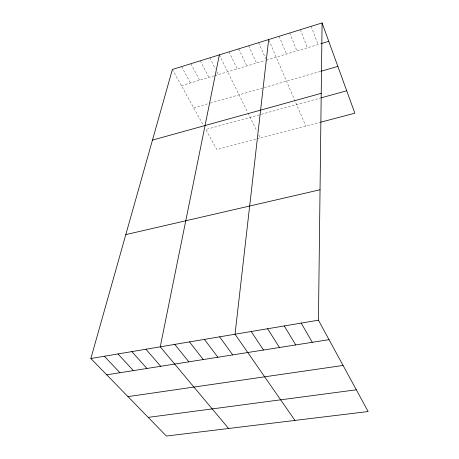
<?xml version="1.0" encoding="UTF-8"?>
<svg xmlns="http://www.w3.org/2000/svg" width="459" height="459" viewBox="0 0 459 459"><rect width="100%" height="100%" fill="white"/><g stroke="black" fill="none" stroke-linecap="round" stroke-linejoin="round"><path stroke-width="0.34" stroke-dasharray="2.29 1.72" d="M181.403 85.695L214.244 75.81M214.91 75.609L265.009 60.531M266.318 60.135L320.721 43.766M193.715 107.876L209.677 103.286M210.32 103.097L320.262 71.466M259.26 114.842L205.752 129.553L216.849 149.531L256.271 139.152M261.234 114.297L320.359 98.042M256.954 138.974L319.98 122.381M172.389 69.47L203.125 124.819M181.603 66.607L190.485 82.959M190.904 63.715L199.654 80.199M200.296 60.795L208.902 77.416M209.78 57.851L215.426 69.016M216.992 72.12L218.249 74.605M219.356 54.873L247.722 112.432M248.021 113.052L257.011 131.285M258.836 134.992L260.356 138.079M229.024 51.867L237.2 68.902M238.783 48.838L246.81 66.01M248.64 45.774L256.518 63.084M258.601 42.676L265.75 58.844M268.934 40.203L305.82 126.105M279.118 36.301L286.514 54.059M289.692 33.014L296.916 50.926M300.375 29.697L307.421 47.765M311.173 26.341L318.035 44.569"/><path stroke-width="0.69" d="M318.443 320.193L322.086 22.95L172.389 69.47L90.853 358.513L166.387 436.05L368.147 411.528L318.443 320.193L90.853 358.513M268.653 39.554L235.037 334.232L294.971 420.421M219.356 54.873L160.243 346.826L228.605 428.488M321.392 43.565L328.764 41.344M320.91 71.283L337.864 66.4M152.463 140.098L321.22 93.338M321.025 97.859L346.717 90.796M320.629 122.209L354.853 113.195L322.086 22.95M125.8 234.618L320.043 189.768M106.74 374.825L329.04 339.654M127.975 396.622L343.08 365.456M148.194 417.374L356.327 389.8M104.325 356.241L119.948 372.737M117.997 353.941L133.339 370.614M131.871 351.605L146.92 368.468M145.951 349.236L160.702 366.288M174.753 344.382L188.867 361.83M189.481 341.903L203.262 359.552M204.433 339.385L217.87 357.245M219.62 336.831L232.702 354.899M251.182 331.518L263.5 350.022M267.586 328.753L279.497 347.492M284.259 325.947L295.745 344.921M301.213 323.09L312.258 342.311"/></g></svg>
